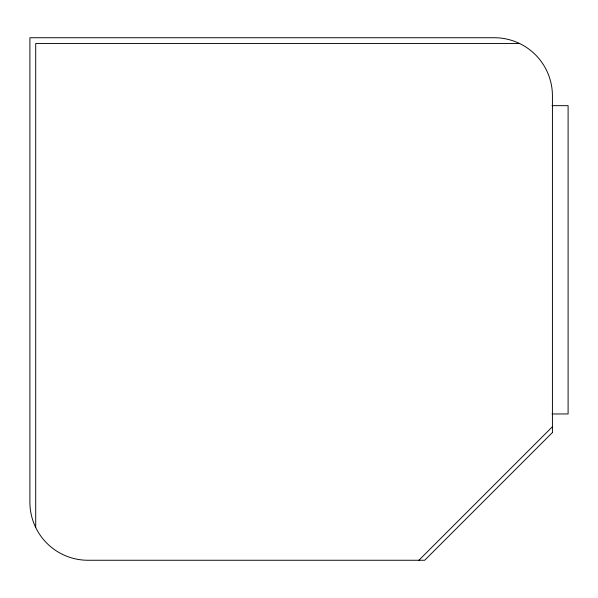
<?xml version="1.0" encoding="UTF-8"?>
<svg xmlns="http://www.w3.org/2000/svg" width="598" height="598" viewBox="0 0 598 598"><rect width="100%" height="100%" fill="white"/><g stroke="black" fill="none" stroke-linecap="round" stroke-linejoin="round"><path stroke-width="0.9" d="M418.892 560.259L552.425 426.725M519.669 43.542L35.708 43.542L35.708 527.511M552.029 105.667L568.1 105.667L568.1 413.958L552.029 413.958M552.425 432.533L424.7 560.259L87.958 560.259A58.058 58.058 0 0 1 29.9 502.2L29.9 37.741L494.367 37.741A58.058 58.058 0 0 1 552.425 95.8L552.425 432.533"/></g></svg>
